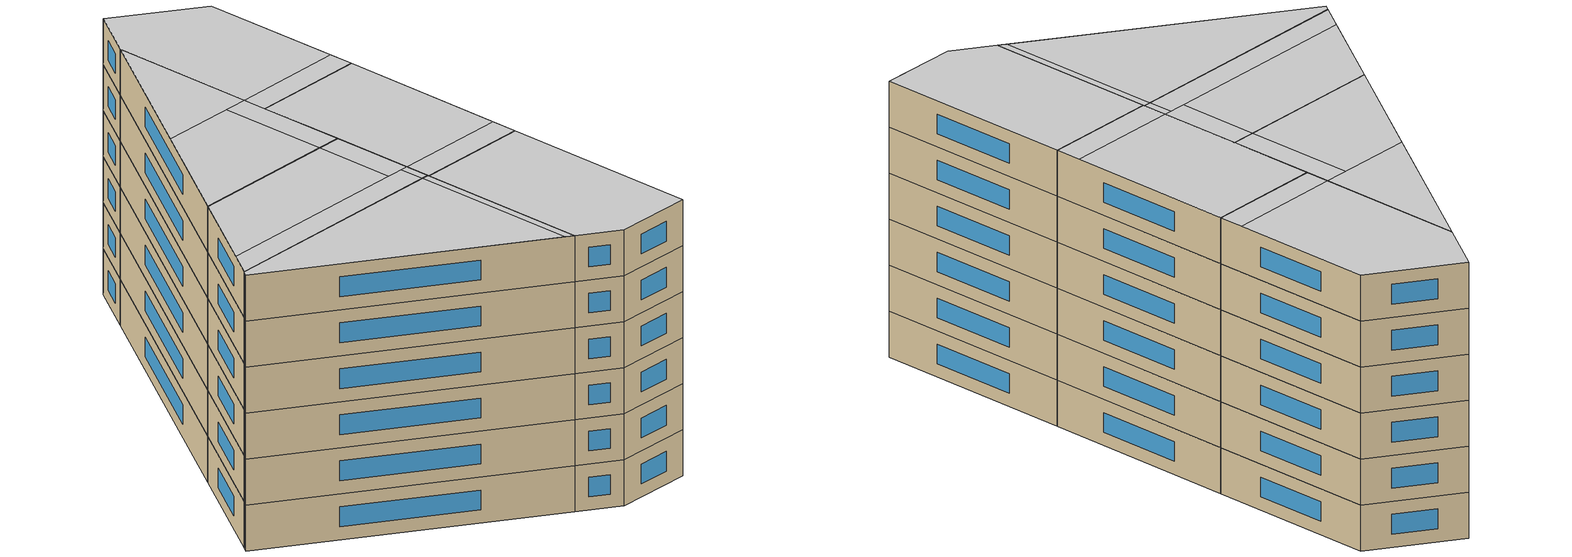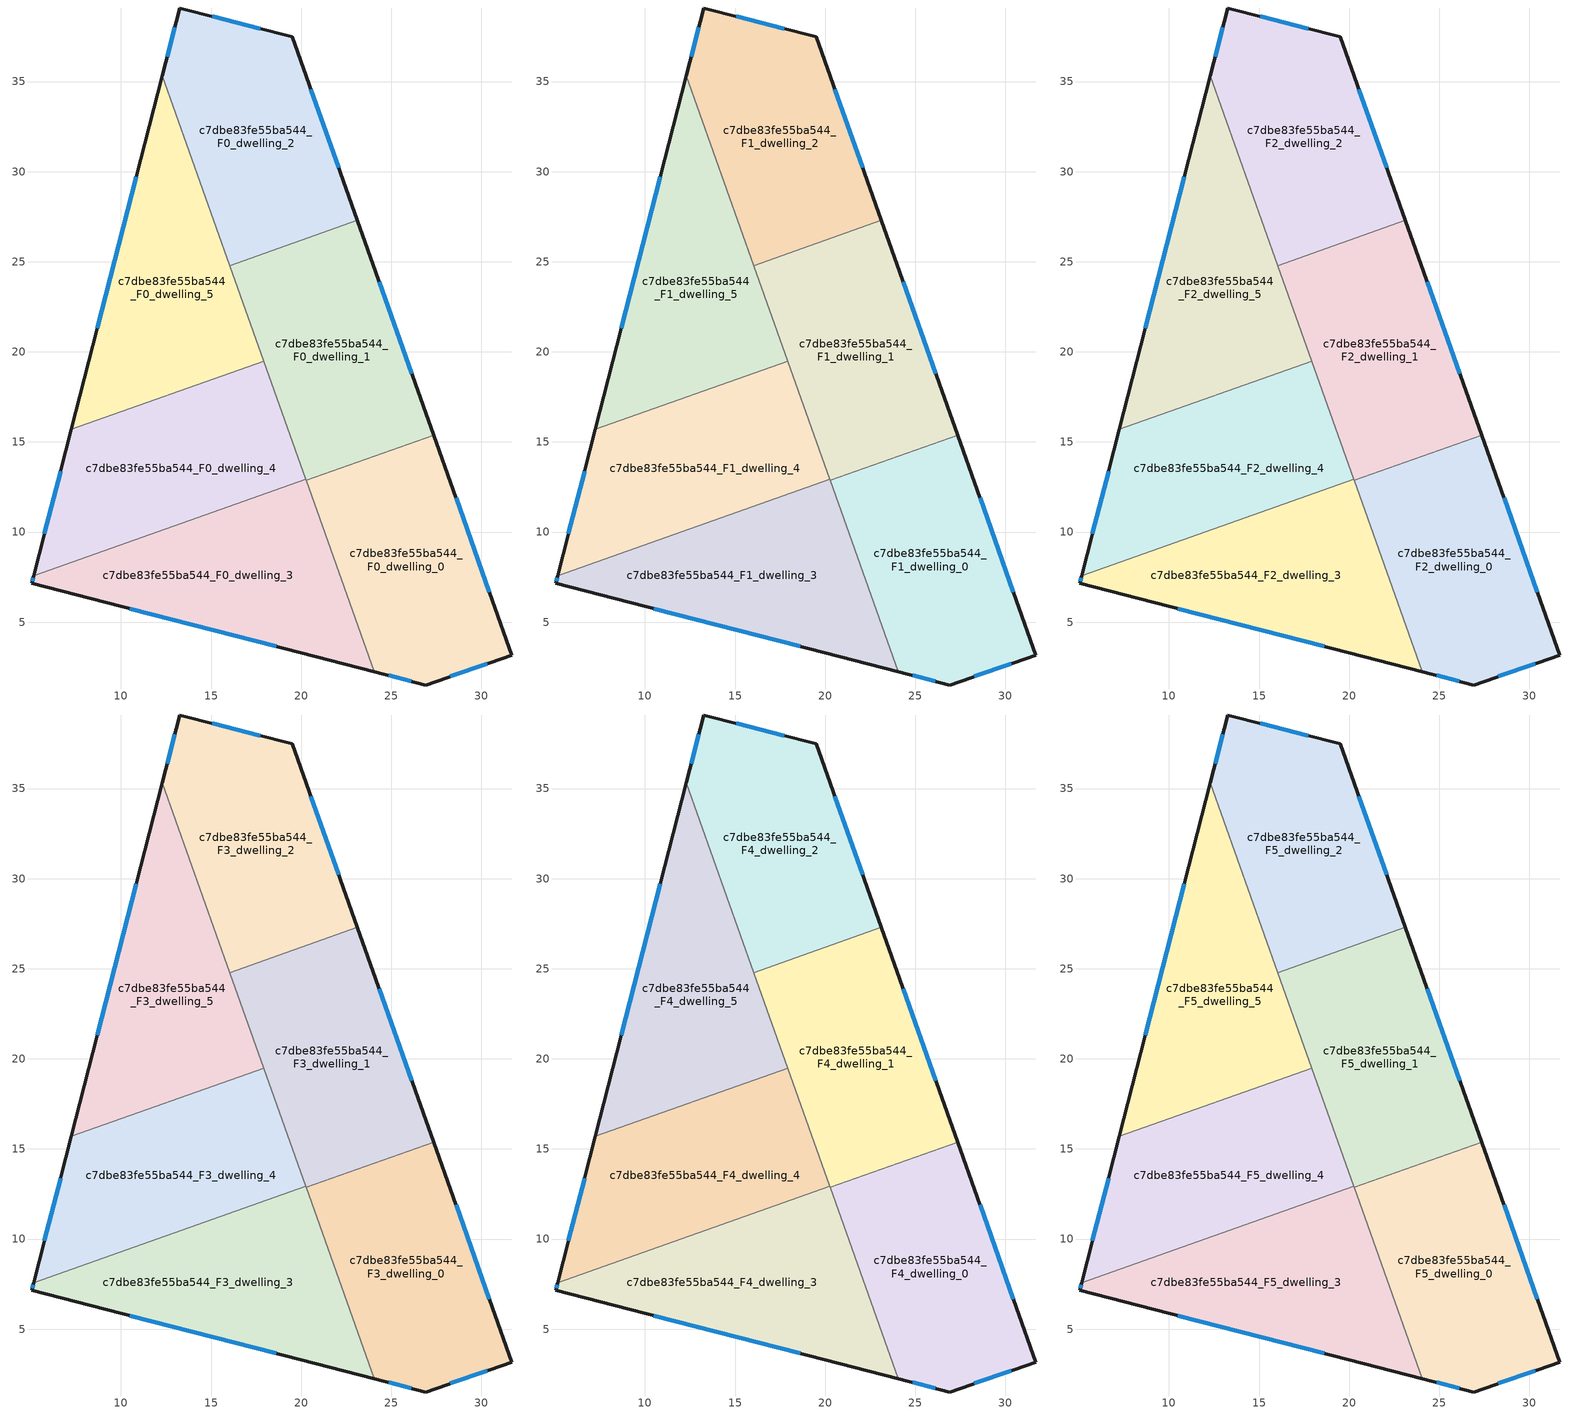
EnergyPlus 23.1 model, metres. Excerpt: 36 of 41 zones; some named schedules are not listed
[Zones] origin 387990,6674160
c7dbe83fe55ba544_F0_dwelling_0
 floor ground (EU_floor_Construction): 27.35,15.38 31.68,3.18 26.92,1.52 24.04,2.26 20.27,12.87 z0
 wall outside (EU_wall_Construction): 24.04,2.26 26.92,1.52 31.68,3.18 27.35,15.38 z0:3
 wall to c7dbe83fe55ba544_F0_dwelling_1 (EU_wall_Construction): 27.35,15.38 20.27,12.87 z0:3
 wall to c7dbe83fe55ba544_F0_dwelling_3 (EU_wall_Construction): 20.27,12.87 24.04,2.26 z0:3
 window (EU_Window_Construction): 30.44,6.66 28.59,11.89 / 28.28,1.99 30.32,2.7 / 24.86,2.05 26.1,1.73 z0.86:2.14
c7dbe83fe55ba544_F0_dwelling_1
 floor ground (EU_floor_Construction): 23.12,27.3 27.35,15.38 20.27,12.87 16.04,24.79 z0
 wall outside (EU_wall_Construction): 27.35,15.38 23.12,27.3 z0:3
 wall to c7dbe83fe55ba544_F0_dwelling_2 (EU_wall_Construction): 23.12,27.3 16.04,24.79 z0:3
 wall to c7dbe83fe55ba544_F0_dwelling_4 (EU_wall_Construction): 17.92,19.49 20.25,12.94 z0:3
 wall to c7dbe83fe55ba544_F0_dwelling_3 (EU_wall_Construction): 20.25,12.94 20.27,12.87 z0:3
 wall to c7dbe83fe55ba544_F0_dwelling_5 (EU_wall_Construction): 16.04,24.79 17.92,19.49 z0:3
 window (EU_Window_Construction): 26.14,18.79 24.33,23.9 z0.86:2.14
c7dbe83fe55ba544_F0_dwelling_2
 floor ground (EU_floor_Construction): 19.51,37.47 23.12,27.3 16.04,24.79 12.3,35.31 13.27,39.08 z0
 wall outside (EU_wall_Construction): 23.12,27.3 19.51,37.47 13.27,39.08 12.3,35.31 z0:3
 wall to c7dbe83fe55ba544_F0_dwelling_5 (EU_wall_Construction): 12.3,35.31 16.04,24.79 z0:3
 window (EU_Window_Construction): 22.09,30.21 20.54,34.57 / 13,38 12.58,36.39 / 17.73,37.93 15.05,38.62 z0.86:2.14
c7dbe83fe55ba544_F0_dwelling_3
 floor ground (EU_floor_Construction): 20.25,12.94 24.04,2.26 5.05,7.16 5.16,7.58 z0
 wall outside (EU_wall_Construction): 5.16,7.58 5.05,7.16 24.04,2.26 z0:3
 wall to c7dbe83fe55ba544_F0_dwelling_4 (EU_wall_Construction): 20.25,12.94 5.16,7.58 z0:3
 window (EU_Window_Construction): 10.47,5.76 18.61,3.66 / 5.13,7.46 5.08,7.28 z0.86:2.14
c7dbe83fe55ba544_F0_dwelling_4
 floor ground (EU_floor_Construction): 17.92,19.49 20.25,12.94 5.16,7.58 7.25,15.7 z0
 wall outside (EU_wall_Construction): 7.25,15.7 5.16,7.58 z0:3
 wall to c7dbe83fe55ba544_F0_dwelling_5 (EU_wall_Construction): 17.92,19.49 7.25,15.7 z0:3
 window (EU_Window_Construction): 6.65,13.38 5.76,9.9 z0.86:2.14
c7dbe83fe55ba544_F0_dwelling_5
 floor ground (EU_floor_Construction): 12.3,35.31 17.92,19.49 7.25,15.7 z0
 wall outside (EU_wall_Construction): 12.3,35.31 7.25,15.7 z0:3
 window (EU_Window_Construction): 10.86,29.71 8.69,21.3 z0.86:2.14
c7dbe83fe55ba544_F1_dwelling_0
 floor to c7dbe83fe55ba544_F0_dwelling_0 (EU_floor_Construction): 27.35,15.38 31.68,3.18 26.92,1.52 24.04,2.26 20.27,12.87 z3
 wall outside (EU_wall_Construction): 24.04,2.26 26.92,1.52 31.68,3.18 27.35,15.38 z3:6
 wall to c7dbe83fe55ba544_F1_dwelling_1 (EU_wall_Construction): 27.35,15.38 20.27,12.87 z3:6
 wall to c7dbe83fe55ba544_F1_dwelling_3 (EU_wall_Construction): 20.27,12.87 24.04,2.26 z3:6
 window (EU_Window_Construction): 30.44,6.66 28.59,11.89 / 28.28,1.99 30.32,2.7 / 24.86,2.05 26.1,1.73 z3.86:5.14
c7dbe83fe55ba544_F1_dwelling_1
 floor to c7dbe83fe55ba544_F0_dwelling_1 (EU_floor_Construction): 23.12,27.3 27.35,15.38 20.27,12.87 16.04,24.79 z3
 wall outside (EU_wall_Construction): 27.35,15.38 23.12,27.3 z3:6
 wall to c7dbe83fe55ba544_F1_dwelling_2 (EU_wall_Construction): 23.12,27.3 16.04,24.79 z3:6
 wall to c7dbe83fe55ba544_F1_dwelling_4 (EU_wall_Construction): 17.92,19.49 20.25,12.94 z3:6
 wall to c7dbe83fe55ba544_F1_dwelling_3 (EU_wall_Construction): 20.25,12.94 20.27,12.87 z3:6
 wall to c7dbe83fe55ba544_F1_dwelling_5 (EU_wall_Construction): 16.04,24.79 17.92,19.49 z3:6
 window (EU_Window_Construction): 26.14,18.79 24.33,23.9 z3.86:5.14
c7dbe83fe55ba544_F1_dwelling_2
 floor to c7dbe83fe55ba544_F0_dwelling_2 (EU_floor_Construction): 19.51,37.47 23.12,27.3 16.04,24.79 12.3,35.31 13.27,39.08 z3
 wall outside (EU_wall_Construction): 23.12,27.3 19.51,37.47 13.27,39.08 12.3,35.31 z3:6
 wall to c7dbe83fe55ba544_F1_dwelling_5 (EU_wall_Construction): 12.3,35.31 16.04,24.79 z3:6
 window (EU_Window_Construction): 22.09,30.21 20.54,34.57 / 13,38 12.58,36.39 / 17.73,37.93 15.05,38.62 z3.86:5.14
c7dbe83fe55ba544_F1_dwelling_3
 floor to c7dbe83fe55ba544_F0_dwelling_3 (EU_floor_Construction): 20.25,12.94 24.04,2.26 5.05,7.16 5.16,7.58 z3
 wall outside (EU_wall_Construction): 5.16,7.58 5.05,7.16 24.04,2.26 z3:6
 wall to c7dbe83fe55ba544_F1_dwelling_4 (EU_wall_Construction): 20.25,12.94 5.16,7.58 z3:6
 window (EU_Window_Construction): 10.47,5.76 18.61,3.66 / 5.13,7.46 5.08,7.28 z3.86:5.14
c7dbe83fe55ba544_F1_dwelling_4
 floor to c7dbe83fe55ba544_F0_dwelling_4 (EU_floor_Construction): 17.92,19.49 20.25,12.94 5.16,7.58 7.25,15.7 z3
 wall outside (EU_wall_Construction): 7.25,15.7 5.16,7.58 z3:6
 wall to c7dbe83fe55ba544_F1_dwelling_5 (EU_wall_Construction): 17.92,19.49 7.25,15.7 z3:6
 window (EU_Window_Construction): 6.65,13.38 5.76,9.9 z3.86:5.14
c7dbe83fe55ba544_F1_dwelling_5
 floor to c7dbe83fe55ba544_F0_dwelling_5 (EU_floor_Construction): 12.3,35.31 17.92,19.49 7.25,15.7 z3
 wall outside (EU_wall_Construction): 12.3,35.31 7.25,15.7 z3:6
 window (EU_Window_Construction): 10.86,29.71 8.69,21.3 z3.86:5.14
c7dbe83fe55ba544_F2_dwelling_0
 floor to c7dbe83fe55ba544_F1_dwelling_0 (EU_floor_Construction): 27.35,15.38 31.68,3.18 26.92,1.52 24.04,2.26 20.27,12.87 z6
 wall outside (EU_wall_Construction): 24.04,2.26 26.92,1.52 31.68,3.18 27.35,15.38 z6:9
 wall to c7dbe83fe55ba544_F2_dwelling_1 (EU_wall_Construction): 27.35,15.38 20.27,12.87 z6:9
 wall to c7dbe83fe55ba544_F2_dwelling_3 (EU_wall_Construction): 20.27,12.87 24.04,2.26 z6:9
 window (EU_Window_Construction): 30.44,6.66 28.59,11.89 / 28.28,1.99 30.32,2.7 / 24.86,2.05 26.1,1.73 z6.86:8.14
c7dbe83fe55ba544_F2_dwelling_1
 floor to c7dbe83fe55ba544_F1_dwelling_1 (EU_floor_Construction): 23.12,27.3 27.35,15.38 20.27,12.87 16.04,24.79 z6
 wall outside (EU_wall_Construction): 27.35,15.38 23.12,27.3 z6:9
 wall to c7dbe83fe55ba544_F2_dwelling_2 (EU_wall_Construction): 23.12,27.3 16.04,24.79 z6:9
 wall to c7dbe83fe55ba544_F2_dwelling_4 (EU_wall_Construction): 17.92,19.49 20.25,12.94 z6:9
 wall to c7dbe83fe55ba544_F2_dwelling_3 (EU_wall_Construction): 20.25,12.94 20.27,12.87 z6:9
 wall to c7dbe83fe55ba544_F2_dwelling_5 (EU_wall_Construction): 16.04,24.79 17.92,19.49 z6:9
 window (EU_Window_Construction): 26.14,18.79 24.33,23.9 z6.86:8.14
c7dbe83fe55ba544_F2_dwelling_2
 floor to c7dbe83fe55ba544_F1_dwelling_2 (EU_floor_Construction): 19.51,37.47 23.12,27.3 16.04,24.79 12.3,35.31 13.27,39.08 z6
 wall outside (EU_wall_Construction): 23.12,27.3 19.51,37.47 13.27,39.08 12.3,35.31 z6:9
 wall to c7dbe83fe55ba544_F2_dwelling_5 (EU_wall_Construction): 12.3,35.31 16.04,24.79 z6:9
 window (EU_Window_Construction): 22.09,30.21 20.54,34.57 / 13,38 12.58,36.39 / 17.73,37.93 15.05,38.62 z6.86:8.14
c7dbe83fe55ba544_F2_dwelling_3
 floor to c7dbe83fe55ba544_F1_dwelling_3 (EU_floor_Construction): 20.25,12.94 24.04,2.26 5.05,7.16 5.16,7.58 z6
 wall outside (EU_wall_Construction): 5.16,7.58 5.05,7.16 24.04,2.26 z6:9
 wall to c7dbe83fe55ba544_F2_dwelling_4 (EU_wall_Construction): 20.25,12.94 5.16,7.58 z6:9
 window (EU_Window_Construction): 10.47,5.76 18.61,3.66 / 5.13,7.46 5.08,7.28 z6.86:8.14
c7dbe83fe55ba544_F2_dwelling_4
 floor to c7dbe83fe55ba544_F1_dwelling_4 (EU_floor_Construction): 17.92,19.49 20.25,12.94 5.16,7.58 7.25,15.7 z6
 wall outside (EU_wall_Construction): 7.25,15.7 5.16,7.58 z6:9
 wall to c7dbe83fe55ba544_F2_dwelling_5 (EU_wall_Construction): 17.92,19.49 7.25,15.7 z6:9
 window (EU_Window_Construction): 6.65,13.38 5.76,9.9 z6.86:8.14
c7dbe83fe55ba544_F2_dwelling_5
 floor to c7dbe83fe55ba544_F1_dwelling_5 (EU_floor_Construction): 12.3,35.31 17.92,19.49 7.25,15.7 z6
 wall outside (EU_wall_Construction): 12.3,35.31 7.25,15.7 z6:9
 window (EU_Window_Construction): 10.86,29.71 8.69,21.3 z6.86:8.14
c7dbe83fe55ba544_F3_dwelling_0
 floor to c7dbe83fe55ba544_F2_dwelling_0 (EU_floor_Construction): 27.35,15.38 31.68,3.18 26.92,1.52 24.04,2.26 20.27,12.87 z9
 wall outside (EU_wall_Construction): 24.04,2.26 26.92,1.52 31.68,3.18 27.35,15.38 z9:12
 wall to c7dbe83fe55ba544_F3_dwelling_1 (EU_wall_Construction): 27.35,15.38 20.27,12.87 z9:12
 wall to c7dbe83fe55ba544_F3_dwelling_3 (EU_wall_Construction): 20.27,12.87 24.04,2.26 z9:12
 window (EU_Window_Construction): 30.44,6.66 28.59,11.89 / 28.28,1.99 30.32,2.7 / 24.86,2.05 26.1,1.73 z9.86:11.14
c7dbe83fe55ba544_F3_dwelling_1
 floor to c7dbe83fe55ba544_F2_dwelling_1 (EU_floor_Construction): 23.12,27.3 27.35,15.38 20.27,12.87 16.04,24.79 z9
 wall outside (EU_wall_Construction): 27.35,15.38 23.12,27.3 z9:12
 wall to c7dbe83fe55ba544_F3_dwelling_2 (EU_wall_Construction): 23.12,27.3 16.04,24.79 z9:12
 wall to c7dbe83fe55ba544_F3_dwelling_4 (EU_wall_Construction): 17.92,19.49 20.25,12.94 z9:12
 wall to c7dbe83fe55ba544_F3_dwelling_3 (EU_wall_Construction): 20.25,12.94 20.27,12.87 z9:12
 wall to c7dbe83fe55ba544_F3_dwelling_5 (EU_wall_Construction): 16.04,24.79 17.92,19.49 z9:12
 window (EU_Window_Construction): 26.14,18.79 24.33,23.9 z9.86:11.14
c7dbe83fe55ba544_F3_dwelling_2
 floor to c7dbe83fe55ba544_F2_dwelling_2 (EU_floor_Construction): 19.51,37.47 23.12,27.3 16.04,24.79 12.3,35.31 13.27,39.08 z9
 wall outside (EU_wall_Construction): 23.12,27.3 19.51,37.47 13.27,39.08 12.3,35.31 z9:12
 wall to c7dbe83fe55ba544_F3_dwelling_5 (EU_wall_Construction): 12.3,35.31 16.04,24.79 z9:12
 window (EU_Window_Construction): 22.09,30.21 20.54,34.57 / 13,38 12.58,36.39 / 17.73,37.93 15.05,38.62 z9.86:11.14
c7dbe83fe55ba544_F3_dwelling_3
 floor to c7dbe83fe55ba544_F2_dwelling_3 (EU_floor_Construction): 20.25,12.94 24.04,2.26 5.05,7.16 5.16,7.58 z9
 wall outside (EU_wall_Construction): 5.16,7.58 5.05,7.16 24.04,2.26 z9:12
 wall to c7dbe83fe55ba544_F3_dwelling_4 (EU_wall_Construction): 20.25,12.94 5.16,7.58 z9:12
 window (EU_Window_Construction): 10.47,5.76 18.61,3.66 / 5.13,7.46 5.08,7.28 z9.86:11.14
c7dbe83fe55ba544_F3_dwelling_4
 floor to c7dbe83fe55ba544_F2_dwelling_4 (EU_floor_Construction): 17.92,19.49 20.25,12.94 5.16,7.58 7.25,15.7 z9
 wall outside (EU_wall_Construction): 7.25,15.7 5.16,7.58 z9:12
 wall to c7dbe83fe55ba544_F3_dwelling_5 (EU_wall_Construction): 17.92,19.49 7.25,15.7 z9:12
 window (EU_Window_Construction): 6.65,13.38 5.76,9.9 z9.86:11.14
c7dbe83fe55ba544_F3_dwelling_5
 floor to c7dbe83fe55ba544_F2_dwelling_5 (EU_floor_Construction): 12.3,35.31 17.92,19.49 7.25,15.7 z9
 wall outside (EU_wall_Construction): 12.3,35.31 7.25,15.7 z9:12
 window (EU_Window_Construction): 10.86,29.71 8.69,21.3 z9.86:11.14
c7dbe83fe55ba544_F4_dwelling_0
 floor to c7dbe83fe55ba544_F3_dwelling_0 (EU_floor_Construction): 27.35,15.38 31.68,3.18 26.92,1.52 24.04,2.26 20.27,12.87 z12
 wall outside (EU_wall_Construction): 24.04,2.26 26.92,1.52 31.68,3.18 27.35,15.38 z12:15
 wall to c7dbe83fe55ba544_F4_dwelling_1 (EU_wall_Construction): 27.35,15.38 20.27,12.87 z12:15
 wall to c7dbe83fe55ba544_F4_dwelling_3 (EU_wall_Construction): 20.27,12.87 24.04,2.26 z12:15
 window (EU_Window_Construction): 30.44,6.66 28.59,11.89 / 28.28,1.99 30.32,2.7 / 24.86,2.05 26.1,1.73 z12.86:14.14
c7dbe83fe55ba544_F4_dwelling_1
 floor to c7dbe83fe55ba544_F3_dwelling_1 (EU_floor_Construction): 23.12,27.3 27.35,15.38 20.27,12.87 16.04,24.79 z12
 wall outside (EU_wall_Construction): 27.35,15.38 23.12,27.3 z12:15
 wall to c7dbe83fe55ba544_F4_dwelling_2 (EU_wall_Construction): 23.12,27.3 16.04,24.79 z12:15
 wall to c7dbe83fe55ba544_F4_dwelling_4 (EU_wall_Construction): 17.92,19.49 20.25,12.94 z12:15
 wall to c7dbe83fe55ba544_F4_dwelling_3 (EU_wall_Construction): 20.25,12.94 20.27,12.87 z12:15
 wall to c7dbe83fe55ba544_F4_dwelling_5 (EU_wall_Construction): 16.04,24.79 17.92,19.49 z12:15
 window (EU_Window_Construction): 26.14,18.79 24.33,23.9 z12.86:14.14
c7dbe83fe55ba544_F4_dwelling_2
 floor to c7dbe83fe55ba544_F3_dwelling_2 (EU_floor_Construction): 19.51,37.47 23.12,27.3 16.04,24.79 12.3,35.31 13.27,39.08 z12
 wall outside (EU_wall_Construction): 23.12,27.3 19.51,37.47 13.27,39.08 12.3,35.31 z12:15
 wall to c7dbe83fe55ba544_F4_dwelling_5 (EU_wall_Construction): 12.3,35.31 16.04,24.79 z12:15
 window (EU_Window_Construction): 22.09,30.21 20.54,34.57 / 13,38 12.58,36.39 / 17.73,37.93 15.05,38.62 z12.86:14.14
c7dbe83fe55ba544_F4_dwelling_3
 floor to c7dbe83fe55ba544_F3_dwelling_3 (EU_floor_Construction): 20.25,12.94 24.04,2.26 5.05,7.16 5.16,7.58 z12
 wall outside (EU_wall_Construction): 5.16,7.58 5.05,7.16 24.04,2.26 z12:15
 wall to c7dbe83fe55ba544_F4_dwelling_4 (EU_wall_Construction): 20.25,12.94 5.16,7.58 z12:15
 window (EU_Window_Construction): 10.47,5.76 18.61,3.66 / 5.13,7.46 5.08,7.28 z12.86:14.14
c7dbe83fe55ba544_F4_dwelling_4
 floor to c7dbe83fe55ba544_F3_dwelling_4 (EU_floor_Construction): 17.92,19.49 20.25,12.94 5.16,7.58 7.25,15.7 z12
 wall outside (EU_wall_Construction): 7.25,15.7 5.16,7.58 z12:15
 wall to c7dbe83fe55ba544_F4_dwelling_5 (EU_wall_Construction): 17.92,19.49 7.25,15.7 z12:15
 window (EU_Window_Construction): 6.65,13.38 5.76,9.9 z12.86:14.14
c7dbe83fe55ba544_F4_dwelling_5
 floor to c7dbe83fe55ba544_F3_dwelling_5 (EU_floor_Construction): 12.3,35.31 17.92,19.49 7.25,15.7 z12
 wall outside (EU_wall_Construction): 12.3,35.31 7.25,15.7 z12:15
 window (EU_Window_Construction): 10.86,29.71 8.69,21.3 z12.86:14.14
c7dbe83fe55ba544_F5_dwelling_0
 floor to c7dbe83fe55ba544_F4_dwelling_0 (EU_floor_Construction): 27.35,15.38 31.68,3.18 26.92,1.52 24.04,2.26 20.27,12.87 z15
 wall outside (EU_wall_Construction): 24.04,2.26 26.92,1.52 31.68,3.18 27.35,15.38 z15:18
 wall to c7dbe83fe55ba544_F5_dwelling_1 (EU_wall_Construction): 27.35,15.38 20.27,12.87 z15:18
 wall to c7dbe83fe55ba544_F5_dwelling_3 (EU_wall_Construction): 20.27,12.87 24.04,2.26 z15:18
 window (EU_Window_Construction): 30.44,6.66 28.59,11.89 / 28.28,1.99 30.32,2.7 / 24.86,2.05 26.1,1.73 z15.86:17.14
 ceiling to c7dbe83fe55ba544_F6_dwelling_1 (EU_floor_Construction): 31.68,3.18 27.35,15.38 20.27,12.87 24.04,2.26 26.92,1.52 z18
c7dbe83fe55ba544_F5_dwelling_1
 floor to c7dbe83fe55ba544_F4_dwelling_1 (EU_floor_Construction): 23.12,27.3 27.35,15.38 20.27,12.87 16.04,24.79 z15
 wall outside (EU_wall_Construction): 27.35,15.38 23.12,27.3 z15:18
 wall to c7dbe83fe55ba544_F5_dwelling_2 (EU_wall_Construction): 23.12,27.3 16.04,24.79 z15:18
 wall to c7dbe83fe55ba544_F5_dwelling_4 (EU_wall_Construction): 17.92,19.49 20.25,12.94 z15:18
 wall to c7dbe83fe55ba544_F5_dwelling_3 (EU_wall_Construction): 20.25,12.94 20.27,12.87 z15:18
 wall to c7dbe83fe55ba544_F5_dwelling_5 (EU_wall_Construction): 16.04,24.79 17.92,19.49 z15:18
 window (EU_Window_Construction): 26.14,18.79 24.33,23.9 z15.86:17.14
 ceiling to c7dbe83fe55ba544_F6_dwelling_3 (EU_floor_Construction): 26.78,16.99 23.12,27.3 16.04,24.79 19.7,14.47 z18
 ceiling to c7dbe83fe55ba544_F6_dwelling_1 (EU_floor_Construction): 27.35,15.38 26.78,16.99 19.7,14.47 20.27,12.87 z18
c7dbe83fe55ba544_F5_dwelling_2
 floor to c7dbe83fe55ba544_F4_dwelling_2 (EU_floor_Construction): 19.51,37.47 23.12,27.3 16.04,24.79 12.3,35.31 13.27,39.08 z15
 wall outside (EU_wall_Construction): 23.12,27.3 19.51,37.47 13.27,39.08 12.3,35.31 z15:18
 wall to c7dbe83fe55ba544_F5_dwelling_5 (EU_wall_Construction): 12.3,35.31 16.04,24.79 z15:18
 window (EU_Window_Construction): 22.09,30.21 20.54,34.57 / 13,38 12.58,36.39 / 17.73,37.93 15.05,38.62 z15.86:17.14
 ceiling to c7dbe83fe55ba544_F6_dwelling_4 (EU_floor_Construction): 22.59,28.8 19.51,37.47 13.27,39.08 12.3,35.31 15.51,26.28 z18
 ceiling to c7dbe83fe55ba544_F6_dwelling_3 (EU_floor_Construction): 23.12,27.3 22.59,28.8 15.51,26.28 16.04,24.79 z18
c7dbe83fe55ba544_F5_dwelling_3
 floor to c7dbe83fe55ba544_F4_dwelling_3 (EU_floor_Construction): 20.25,12.94 24.04,2.26 5.05,7.16 5.16,7.58 z15
 wall outside (EU_wall_Construction): 5.16,7.58 5.05,7.16 24.04,2.26 z15:18
 wall to c7dbe83fe55ba544_F5_dwelling_4 (EU_wall_Construction): 20.25,12.94 5.16,7.58 z15:18
 window (EU_Window_Construction): 10.47,5.76 18.61,3.66 / 5.13,7.46 5.08,7.28 z15.86:17.14
 ceiling to c7dbe83fe55ba544_F6_dwelling_0 (EU_floor_Construction): 23.48,2.4 19.79,12.78 5.16,7.58 5.05,7.16 z18
 ceiling to c7dbe83fe55ba544_F6_dwelling_1 (EU_floor_Construction): 24.04,2.26 20.25,12.94 19.79,12.78 23.48,2.4 z18
c7dbe83fe55ba544_F5_dwelling_4
 floor to c7dbe83fe55ba544_F4_dwelling_4 (EU_floor_Construction): 17.92,19.49 20.25,12.94 5.16,7.58 7.25,15.7 z15
 wall outside (EU_wall_Construction): 7.25,15.7 5.16,7.58 z15:18
 wall to c7dbe83fe55ba544_F5_dwelling_5 (EU_wall_Construction): 17.92,19.49 7.25,15.7 z15:18
 window (EU_Window_Construction): 6.65,13.38 5.76,9.9 z15.86:17.14
 ceiling to c7dbe83fe55ba544_F6_dwelling_2 (EU_floor_Construction): 18.21,13.94 16.42,18.96 7.25,15.7 5.65,9.48 z18
 ceiling to c7dbe83fe55ba544_F6_dwelling_3 (EU_floor_Construction): 19.7,14.47 17.92,19.49 16.42,18.96 18.21,13.94 z18
 ceiling to c7dbe83fe55ba544_F6_dwelling_1 (EU_floor_Construction): 20.25,12.94 19.7,14.47 19.25,14.31 19.79,12.78 z18
 ceiling adiabatic (EU_roof_Construction): 19.79,12.78 19.25,14.31 19.7,14.47 5.65,9.48 5.16,7.58 z18
c7dbe83fe55ba544_F5_dwelling_5
 floor to c7dbe83fe55ba544_F4_dwelling_5 (EU_floor_Construction): 12.3,35.31 17.92,19.49 7.25,15.7 z15
 wall outside (EU_wall_Construction): 12.3,35.31 7.25,15.7 z15:18
 window (EU_Window_Construction): 10.86,29.71 8.69,21.3 z15.86:17.14
 ceiling to c7dbe83fe55ba544_F6_dwelling_4 (EU_floor_Construction): 15.51,26.28 12.3,35.31 9.42,24.12 z18
 ceiling to c7dbe83fe55ba544_F6_dwelling_2 (EU_floor_Construction): 16.42,18.96 14.01,25.75 9.42,24.12 7.25,15.7 z18
 ceiling to c7dbe83fe55ba544_F6_dwelling_3 (EU_floor_Construction): 17.92,19.49 15.51,26.28 14.01,25.75 16.42,18.96 z18
[Building]
EU S2 Campaign: North Axis=0; Terrain=City; Solar Distribution=FullExterior
[Site:Location]
Helsinki-Vantaa.AP: Latitude=60.317; Longitude=24.963; Time Zone=2; Elevation=54.6
[SizingPeriod:WeatherFileDays]
AnnualSizingPeriod: Begin Month=1; Begin Day of Month=1; End Month=12; End Day of Month=31; Day of Week for Start Day=Monday; Use Weather File Daylight Saving Period=No; Use Weather File Rain and Snow Indicators=No
[MATERIAL]
EU_InternalMass_Material: Roughness=MediumRough; Thickness=0.1; Conductivity=1; Density=1800; Specific Heat=900; Thermal Absorptance=0.9; Solar Absorptance=0.7; Visible Absorptance=0.7
[MATERIAL:NOMASS] Roughness=MediumRough; Thermal Absorptance=0.9; Solar Absorptance=0.7; Visible Absorptance=0.7
Name | Thermal Resistance
EU_wall_NoMass | 5.91765
EU_roof_NoMass | 11.1778
EU_floor_NoMass | 6.2875
[WINDOWMATERIAL:SIMPLEGLAZINGSYSTEM]
EU_Window_SimpleGlazing: UFactor=0.994035; Solar Heat Gain Coefficient=0.7; Visible Transmittance=0.7
[CONSTRUCTION]
EU_wall_Construction: EU_wall_NoMass
EU_roof_Construction: EU_roof_NoMass
EU_floor_Construction: EU_floor_NoMass
EU_Window_Construction: EU_Window_SimpleGlazing
EU_InternalMass_Construction: EU_InternalMass_Material
[ZONE] Type=1; Multiplier=1; Ceiling Height=autocalculate; Floor Area=autocalculate; Part of Total Floor Area=Yes
Name | Volume
c7dbe83fe55ba544_F0_dwelling_0; c7dbe83fe55ba544_F1_dwelling_0; c7dbe83fe55ba544_F2_dwelling_0; c7dbe83fe55ba544_F3_dwelling_0; c7dbe83fe55ba544_F4_dwelling_0; c7dbe83fe55ba544_F5_dwelling_0 | 285.134
c7dbe83fe55ba544_F0_dwelling_1; c7dbe83fe55ba544_F1_dwelling_1; c7dbe83fe55ba544_F2_dwelling_1; c7dbe83fe55ba544_F3_dwelling_1; c7dbe83fe55ba544_F4_dwelling_1; c7dbe83fe55ba544_F5_dwelling_1 | 285.128
c7dbe83fe55ba544_F0_dwelling_2; c7dbe83fe55ba544_F1_dwelling_2; c7dbe83fe55ba544_F2_dwelling_2; c7dbe83fe55ba544_F3_dwelling_2; c7dbe83fe55ba544_F4_dwelling_2; c7dbe83fe55ba544_F5_dwelling_2 | 285.146
c7dbe83fe55ba544_F0_dwelling_3; c7dbe83fe55ba544_F1_dwelling_3; c7dbe83fe55ba544_F2_dwelling_3; c7dbe83fe55ba544_F3_dwelling_3; c7dbe83fe55ba544_F4_dwelling_3; c7dbe83fe55ba544_F5_dwelling_3 | 285.111
c7dbe83fe55ba544_F0_dwelling_4; c7dbe83fe55ba544_F1_dwelling_4; c7dbe83fe55ba544_F2_dwelling_4; c7dbe83fe55ba544_F3_dwelling_4; c7dbe83fe55ba544_F4_dwelling_4; c7dbe83fe55ba544_F5_dwelling_4 | 285.107
c7dbe83fe55ba544_F0_dwelling_5; c7dbe83fe55ba544_F1_dwelling_5; c7dbe83fe55ba544_F2_dwelling_5; c7dbe83fe55ba544_F3_dwelling_5; c7dbe83fe55ba544_F4_dwelling_5; c7dbe83fe55ba544_F5_dwelling_5 | 285.113
[INTERNALMASS] Construction=EU_InternalMass_Construction
Name | Zone or ZoneList | Surface Area
c7dbe83fe55ba544_F0_dwelling_0_EU_InternalMass | c7dbe83fe55ba544_F0_dwelling_0 | 95.0446
c7dbe83fe55ba544_F0_dwelling_1_EU_InternalMass | c7dbe83fe55ba544_F0_dwelling_1 | 95.0423
c7dbe83fe55ba544_F0_dwelling_2_EU_InternalMass | c7dbe83fe55ba544_F0_dwelling_2 | 95.0485
c7dbe83fe55ba544_F0_dwelling_3_EU_InternalMass | c7dbe83fe55ba544_F0_dwelling_3 | 95.0371
c7dbe83fe55ba544_F0_dwelling_4_EU_InternalMass | c7dbe83fe55ba544_F0_dwelling_4 | 95.0357
c7dbe83fe55ba544_F0_dwelling_5_EU_InternalMass | c7dbe83fe55ba544_F0_dwelling_5 | 95.0377
c7dbe83fe55ba544_F1_dwelling_0_EU_InternalMass | c7dbe83fe55ba544_F1_dwelling_0 | 95.0446
c7dbe83fe55ba544_F1_dwelling_1_EU_InternalMass | c7dbe83fe55ba544_F1_dwelling_1 | 95.0423
c7dbe83fe55ba544_F1_dwelling_2_EU_InternalMass | c7dbe83fe55ba544_F1_dwelling_2 | 95.0485
c7dbe83fe55ba544_F1_dwelling_3_EU_InternalMass | c7dbe83fe55ba544_F1_dwelling_3 | 95.0371
c7dbe83fe55ba544_F1_dwelling_4_EU_InternalMass | c7dbe83fe55ba544_F1_dwelling_4 | 95.0357
c7dbe83fe55ba544_F1_dwelling_5_EU_InternalMass | c7dbe83fe55ba544_F1_dwelling_5 | 95.0377
c7dbe83fe55ba544_F2_dwelling_0_EU_InternalMass | c7dbe83fe55ba544_F2_dwelling_0 | 95.0446
c7dbe83fe55ba544_F2_dwelling_1_EU_InternalMass | c7dbe83fe55ba544_F2_dwelling_1 | 95.0423
c7dbe83fe55ba544_F2_dwelling_2_EU_InternalMass | c7dbe83fe55ba544_F2_dwelling_2 | 95.0485
c7dbe83fe55ba544_F2_dwelling_3_EU_InternalMass | c7dbe83fe55ba544_F2_dwelling_3 | 95.0371
c7dbe83fe55ba544_F2_dwelling_4_EU_InternalMass | c7dbe83fe55ba544_F2_dwelling_4 | 95.0357
c7dbe83fe55ba544_F2_dwelling_5_EU_InternalMass | c7dbe83fe55ba544_F2_dwelling_5 | 95.0377
c7dbe83fe55ba544_F3_dwelling_0_EU_InternalMass | c7dbe83fe55ba544_F3_dwelling_0 | 95.0446
c7dbe83fe55ba544_F3_dwelling_1_EU_InternalMass | c7dbe83fe55ba544_F3_dwelling_1 | 95.0423
c7dbe83fe55ba544_F3_dwelling_2_EU_InternalMass | c7dbe83fe55ba544_F3_dwelling_2 | 95.0485
c7dbe83fe55ba544_F3_dwelling_3_EU_InternalMass | c7dbe83fe55ba544_F3_dwelling_3 | 95.0371
c7dbe83fe55ba544_F3_dwelling_4_EU_InternalMass | c7dbe83fe55ba544_F3_dwelling_4 | 95.0357
c7dbe83fe55ba544_F3_dwelling_5_EU_InternalMass | c7dbe83fe55ba544_F3_dwelling_5 | 95.0377
c7dbe83fe55ba544_F4_dwelling_0_EU_InternalMass | c7dbe83fe55ba544_F4_dwelling_0 | 95.0446
c7dbe83fe55ba544_F4_dwelling_1_EU_InternalMass | c7dbe83fe55ba544_F4_dwelling_1 | 95.0423
c7dbe83fe55ba544_F4_dwelling_2_EU_InternalMass | c7dbe83fe55ba544_F4_dwelling_2 | 95.0485
c7dbe83fe55ba544_F4_dwelling_3_EU_InternalMass | c7dbe83fe55ba544_F4_dwelling_3 | 95.0371
c7dbe83fe55ba544_F4_dwelling_4_EU_InternalMass | c7dbe83fe55ba544_F4_dwelling_4 | 95.0357
c7dbe83fe55ba544_F4_dwelling_5_EU_InternalMass | c7dbe83fe55ba544_F4_dwelling_5 | 95.0377
c7dbe83fe55ba544_F5_dwelling_0_EU_InternalMass | c7dbe83fe55ba544_F5_dwelling_0 | 95.0446
c7dbe83fe55ba544_F5_dwelling_1_EU_InternalMass | c7dbe83fe55ba544_F5_dwelling_1 | 95.0423
c7dbe83fe55ba544_F5_dwelling_2_EU_InternalMass | c7dbe83fe55ba544_F5_dwelling_2 | 95.0485
c7dbe83fe55ba544_F5_dwelling_3_EU_InternalMass | c7dbe83fe55ba544_F5_dwelling_3 | 95.0371
c7dbe83fe55ba544_F5_dwelling_4_EU_InternalMass | c7dbe83fe55ba544_F5_dwelling_4 | 95.0357
c7dbe83fe55ba544_F5_dwelling_5_EU_InternalMass | c7dbe83fe55ba544_F5_dwelling_5 | 95.0377
[OTHEREQUIPMENT] Fuel Type=Electricity; Design Level Calculation Method=Watts/Area; Power per Zone Floor Area=1; Fraction Latent=0; Fraction Radiant=0; Fraction Lost=0; Carbon Dioxide Generation Rate=0; EndUse Subcategory=EU_Step8_InternalGains
Name | Zone or ZoneList or Space or SpaceList | Schedule
EU_Step8_InternalGain_c7dbe83fe55ba544_F0_dwelling_0_f000 | c7dbe83fe55ba544_F0_dwelling_0 | EU_Step8_GainSchedule_c7dbe83fe55ba544_F0_dwelling_0_f000
EU_Step8_InternalGain_c7dbe83fe55ba544_F0_dwelling_1_f000 | c7dbe83fe55ba544_F0_dwelling_1 | EU_Step8_GainSchedule_c7dbe83fe55ba544_F0_dwelling_1_f000
EU_Step8_InternalGain_c7dbe83fe55ba544_F0_dwelling_2_f000 | c7dbe83fe55ba544_F0_dwelling_2 | EU_Step8_GainSchedule_c7dbe83fe55ba544_F0_dwelling_2_f000
EU_Step8_InternalGain_c7dbe83fe55ba544_F0_dwelling_3_f000 | c7dbe83fe55ba544_F0_dwelling_3 | EU_Step8_GainSchedule_c7dbe83fe55ba544_F0_dwelling_3_f000
EU_Step8_InternalGain_c7dbe83fe55ba544_F0_dwelling_4_f000 | c7dbe83fe55ba544_F0_dwelling_4 | EU_Step8_GainSchedule_c7dbe83fe55ba544_F0_dwelling_4_f000
EU_Step8_InternalGain_c7dbe83fe55ba544_F0_dwelling_5_f000 | c7dbe83fe55ba544_F0_dwelling_5 | EU_Step8_GainSchedule_c7dbe83fe55ba544_F0_dwelling_5_f000
EU_Step8_InternalGain_c7dbe83fe55ba544_F1_dwelling_0_f000 | c7dbe83fe55ba544_F1_dwelling_0 | EU_Step8_GainSchedule_c7dbe83fe55ba544_F1_dwelling_0_f000
EU_Step8_InternalGain_c7dbe83fe55ba544_F1_dwelling_1_f000 | c7dbe83fe55ba544_F1_dwelling_1 | EU_Step8_GainSchedule_c7dbe83fe55ba544_F1_dwelling_1_f000
EU_Step8_InternalGain_c7dbe83fe55ba544_F1_dwelling_2_f000 | c7dbe83fe55ba544_F1_dwelling_2 | EU_Step8_GainSchedule_c7dbe83fe55ba544_F1_dwelling_2_f000
EU_Step8_InternalGain_c7dbe83fe55ba544_F1_dwelling_3_f000 | c7dbe83fe55ba544_F1_dwelling_3 | EU_Step8_GainSchedule_c7dbe83fe55ba544_F1_dwelling_3_f000
EU_Step8_InternalGain_c7dbe83fe55ba544_F1_dwelling_4_f000 | c7dbe83fe55ba544_F1_dwelling_4 | EU_Step8_GainSchedule_c7dbe83fe55ba544_F1_dwelling_4_f000
EU_Step8_InternalGain_c7dbe83fe55ba544_F1_dwelling_5_f000 | c7dbe83fe55ba544_F1_dwelling_5 | EU_Step8_GainSchedule_c7dbe83fe55ba544_F1_dwelling_5_f000
EU_Step8_InternalGain_c7dbe83fe55ba544_F2_dwelling_0_f000 | c7dbe83fe55ba544_F2_dwelling_0 | EU_Step8_GainSchedule_c7dbe83fe55ba544_F2_dwelling_0_f000
EU_Step8_InternalGain_c7dbe83fe55ba544_F2_dwelling_1_f000 | c7dbe83fe55ba544_F2_dwelling_1 | EU_Step8_GainSchedule_c7dbe83fe55ba544_F2_dwelling_1_f000
EU_Step8_InternalGain_c7dbe83fe55ba544_F2_dwelling_2_f000 | c7dbe83fe55ba544_F2_dwelling_2 | EU_Step8_GainSchedule_c7dbe83fe55ba544_F2_dwelling_2_f000
EU_Step8_InternalGain_c7dbe83fe55ba544_F2_dwelling_3_f000 | c7dbe83fe55ba544_F2_dwelling_3 | EU_Step8_GainSchedule_c7dbe83fe55ba544_F2_dwelling_3_f000
EU_Step8_InternalGain_c7dbe83fe55ba544_F2_dwelling_4_f000 | c7dbe83fe55ba544_F2_dwelling_4 | EU_Step8_GainSchedule_c7dbe83fe55ba544_F2_dwelling_4_f000
EU_Step8_InternalGain_c7dbe83fe55ba544_F2_dwelling_5_f000 | c7dbe83fe55ba544_F2_dwelling_5 | EU_Step8_GainSchedule_c7dbe83fe55ba544_F2_dwelling_5_f000
EU_Step8_InternalGain_c7dbe83fe55ba544_F3_dwelling_0_f000 | c7dbe83fe55ba544_F3_dwelling_0 | EU_Step8_GainSchedule_c7dbe83fe55ba544_F3_dwelling_0_f000
EU_Step8_InternalGain_c7dbe83fe55ba544_F3_dwelling_1_f000 | c7dbe83fe55ba544_F3_dwelling_1 | EU_Step8_GainSchedule_c7dbe83fe55ba544_F3_dwelling_1_f000
EU_Step8_InternalGain_c7dbe83fe55ba544_F3_dwelling_2_f000 | c7dbe83fe55ba544_F3_dwelling_2 | EU_Step8_GainSchedule_c7dbe83fe55ba544_F3_dwelling_2_f000
EU_Step8_InternalGain_c7dbe83fe55ba544_F3_dwelling_3_f000 | c7dbe83fe55ba544_F3_dwelling_3 | EU_Step8_GainSchedule_c7dbe83fe55ba544_F3_dwelling_3_f000
EU_Step8_InternalGain_c7dbe83fe55ba544_F3_dwelling_4_f000 | c7dbe83fe55ba544_F3_dwelling_4 | EU_Step8_GainSchedule_c7dbe83fe55ba544_F3_dwelling_4_f000
EU_Step8_InternalGain_c7dbe83fe55ba544_F3_dwelling_5_f000 | c7dbe83fe55ba544_F3_dwelling_5 | EU_Step8_GainSchedule_c7dbe83fe55ba544_F3_dwelling_5_f000
EU_Step8_InternalGain_c7dbe83fe55ba544_F4_dwelling_0_f000 | c7dbe83fe55ba544_F4_dwelling_0 | EU_Step8_GainSchedule_c7dbe83fe55ba544_F4_dwelling_0_f000
EU_Step8_InternalGain_c7dbe83fe55ba544_F4_dwelling_1_f000 | c7dbe83fe55ba544_F4_dwelling_1 | EU_Step8_GainSchedule_c7dbe83fe55ba544_F4_dwelling_1_f000
EU_Step8_InternalGain_c7dbe83fe55ba544_F4_dwelling_2_f000 | c7dbe83fe55ba544_F4_dwelling_2 | EU_Step8_GainSchedule_c7dbe83fe55ba544_F4_dwelling_2_f000
EU_Step8_InternalGain_c7dbe83fe55ba544_F4_dwelling_3_f000 | c7dbe83fe55ba544_F4_dwelling_3 | EU_Step8_GainSchedule_c7dbe83fe55ba544_F4_dwelling_3_f000
EU_Step8_InternalGain_c7dbe83fe55ba544_F4_dwelling_4_f000 | c7dbe83fe55ba544_F4_dwelling_4 | EU_Step8_GainSchedule_c7dbe83fe55ba544_F4_dwelling_4_f000
EU_Step8_InternalGain_c7dbe83fe55ba544_F4_dwelling_5_f000 | c7dbe83fe55ba544_F4_dwelling_5 | EU_Step8_GainSchedule_c7dbe83fe55ba544_F4_dwelling_5_f000
EU_Step8_InternalGain_c7dbe83fe55ba544_F5_dwelling_0_f000 | c7dbe83fe55ba544_F5_dwelling_0 | EU_Step8_GainSchedule_c7dbe83fe55ba544_F5_dwelling_0_f000
EU_Step8_InternalGain_c7dbe83fe55ba544_F5_dwelling_1_f000 | c7dbe83fe55ba544_F5_dwelling_1 | EU_Step8_GainSchedule_c7dbe83fe55ba544_F5_dwelling_1_f000
EU_Step8_InternalGain_c7dbe83fe55ba544_F5_dwelling_2_f000 | c7dbe83fe55ba544_F5_dwelling_2 | EU_Step8_GainSchedule_c7dbe83fe55ba544_F5_dwelling_2_f000
EU_Step8_InternalGain_c7dbe83fe55ba544_F5_dwelling_3_f000 | c7dbe83fe55ba544_F5_dwelling_3 | EU_Step8_GainSchedule_c7dbe83fe55ba544_F5_dwelling_3_f000
EU_Step8_InternalGain_c7dbe83fe55ba544_F5_dwelling_4_f000 | c7dbe83fe55ba544_F5_dwelling_4 | EU_Step8_GainSchedule_c7dbe83fe55ba544_F5_dwelling_4_f000
EU_Step8_InternalGain_c7dbe83fe55ba544_F5_dwelling_5_f000 | c7dbe83fe55ba544_F5_dwelling_5 | EU_Step8_GainSchedule_c7dbe83fe55ba544_F5_dwelling_5_f000
[ZONEVENTILATION:DESIGNFLOWRATE] Schedule=EU_AlwaysOn; Design Flow Rate Calculation Method=AirChanges/Hour; Air Changes per Hour=0.596421; Ventilation Type=Natural; Fan Pressure Rise=0; Fan Total Efficiency=1; Constant Term Coefficient=1; Temperature Term Coefficient=0; Velocity Term Coefficient=0; Velocity Squared Term Coefficient=0; Minimum Indoor Temperature=-100; Maximum Indoor Temperature=100; Delta Temperature=-100; Minimum Outdoor Temperature=-100; Maximum Outdoor Temperature=100; Maximum Wind Speed=40
Name | Zone or ZoneList or Space or SpaceList
EU_ConstantAir_c7dbe83fe55ba544_F0_dwelling_0 | c7dbe83fe55ba544_F0_dwelling_0
EU_ConstantAir_c7dbe83fe55ba544_F0_dwelling_1 | c7dbe83fe55ba544_F0_dwelling_1
EU_ConstantAir_c7dbe83fe55ba544_F0_dwelling_2 | c7dbe83fe55ba544_F0_dwelling_2
EU_ConstantAir_c7dbe83fe55ba544_F0_dwelling_3 | c7dbe83fe55ba544_F0_dwelling_3
EU_ConstantAir_c7dbe83fe55ba544_F0_dwelling_4 | c7dbe83fe55ba544_F0_dwelling_4
EU_ConstantAir_c7dbe83fe55ba544_F0_dwelling_5 | c7dbe83fe55ba544_F0_dwelling_5
EU_ConstantAir_c7dbe83fe55ba544_F1_dwelling_0 | c7dbe83fe55ba544_F1_dwelling_0
EU_ConstantAir_c7dbe83fe55ba544_F1_dwelling_1 | c7dbe83fe55ba544_F1_dwelling_1
EU_ConstantAir_c7dbe83fe55ba544_F1_dwelling_2 | c7dbe83fe55ba544_F1_dwelling_2
EU_ConstantAir_c7dbe83fe55ba544_F1_dwelling_3 | c7dbe83fe55ba544_F1_dwelling_3
EU_ConstantAir_c7dbe83fe55ba544_F1_dwelling_4 | c7dbe83fe55ba544_F1_dwelling_4
EU_ConstantAir_c7dbe83fe55ba544_F1_dwelling_5 | c7dbe83fe55ba544_F1_dwelling_5
EU_ConstantAir_c7dbe83fe55ba544_F2_dwelling_0 | c7dbe83fe55ba544_F2_dwelling_0
EU_ConstantAir_c7dbe83fe55ba544_F2_dwelling_1 | c7dbe83fe55ba544_F2_dwelling_1
EU_ConstantAir_c7dbe83fe55ba544_F2_dwelling_2 | c7dbe83fe55ba544_F2_dwelling_2
EU_ConstantAir_c7dbe83fe55ba544_F2_dwelling_3 | c7dbe83fe55ba544_F2_dwelling_3
EU_ConstantAir_c7dbe83fe55ba544_F2_dwelling_4 | c7dbe83fe55ba544_F2_dwelling_4
EU_ConstantAir_c7dbe83fe55ba544_F2_dwelling_5 | c7dbe83fe55ba544_F2_dwelling_5
EU_ConstantAir_c7dbe83fe55ba544_F3_dwelling_0 | c7dbe83fe55ba544_F3_dwelling_0
EU_ConstantAir_c7dbe83fe55ba544_F3_dwelling_1 | c7dbe83fe55ba544_F3_dwelling_1
EU_ConstantAir_c7dbe83fe55ba544_F3_dwelling_2 | c7dbe83fe55ba544_F3_dwelling_2
EU_ConstantAir_c7dbe83fe55ba544_F3_dwelling_3 | c7dbe83fe55ba544_F3_dwelling_3
EU_ConstantAir_c7dbe83fe55ba544_F3_dwelling_4 | c7dbe83fe55ba544_F3_dwelling_4
EU_ConstantAir_c7dbe83fe55ba544_F3_dwelling_5 | c7dbe83fe55ba544_F3_dwelling_5
EU_ConstantAir_c7dbe83fe55ba544_F4_dwelling_0 | c7dbe83fe55ba544_F4_dwelling_0
EU_ConstantAir_c7dbe83fe55ba544_F4_dwelling_1 | c7dbe83fe55ba544_F4_dwelling_1
EU_ConstantAir_c7dbe83fe55ba544_F4_dwelling_2 | c7dbe83fe55ba544_F4_dwelling_2
EU_ConstantAir_c7dbe83fe55ba544_F4_dwelling_3 | c7dbe83fe55ba544_F4_dwelling_3
EU_ConstantAir_c7dbe83fe55ba544_F4_dwelling_4 | c7dbe83fe55ba544_F4_dwelling_4
EU_ConstantAir_c7dbe83fe55ba544_F4_dwelling_5 | c7dbe83fe55ba544_F4_dwelling_5
EU_ConstantAir_c7dbe83fe55ba544_F5_dwelling_0 | c7dbe83fe55ba544_F5_dwelling_0
EU_ConstantAir_c7dbe83fe55ba544_F5_dwelling_1 | c7dbe83fe55ba544_F5_dwelling_1
EU_ConstantAir_c7dbe83fe55ba544_F5_dwelling_2 | c7dbe83fe55ba544_F5_dwelling_2
EU_ConstantAir_c7dbe83fe55ba544_F5_dwelling_3 | c7dbe83fe55ba544_F5_dwelling_3
EU_ConstantAir_c7dbe83fe55ba544_F5_dwelling_4 | c7dbe83fe55ba544_F5_dwelling_4
EU_ConstantAir_c7dbe83fe55ba544_F5_dwelling_5 | c7dbe83fe55ba544_F5_dwelling_5
[HVACTEMPLATE:ZONE:IDEALLOADSAIRSYSTEM] System Availability Schedule=EU_AlwaysOn; Maximum Heating Supply Air Temperature=50; Minimum Cooling Supply Air Temperature=13; Maximum Heating Supply Air Humidity Ratio=0.0156; Minimum Cooling Supply Air Humidity Ratio=0.0077; Heating Limit=NoLimit; Cooling Limit=NoLimit; Heating Availability Schedule=EU_AlwaysOn; Cooling Availability Schedule=EU_CoolingOff; Dehumidification Control Type=ConstantSensibleHeatRatio; Cooling Sensible Heat Ratio=0.7; Dehumidification Setpoint=60; Humidification Control Type=None; Humidification Setpoint=30; Outdoor Air Method=None; Outdoor Air Flow Rate per Person=0.00944; Outdoor Air Flow Rate per Zone Floor Area=0; Outdoor Air Flow Rate per Zone=0; Demand Controlled Ventilation Type=None; Outdoor Air Economizer Type=NoEconomizer; Heat Recovery Type=None; Sensible Heat Recovery Effectiveness=0.7; Latent Heat Recovery Effectiveness=0.65
Name | Template Thermostat
c7dbe83fe55ba544_F0_dwelling_0 | EU_HeatOnly_c7dbe83fe55ba544_F0_dwelling_0
c7dbe83fe55ba544_F0_dwelling_1 | EU_HeatOnly_c7dbe83fe55ba544_F0_dwelling_1
c7dbe83fe55ba544_F0_dwelling_2 | EU_HeatOnly_c7dbe83fe55ba544_F0_dwelling_2
c7dbe83fe55ba544_F0_dwelling_3 | EU_HeatOnly_c7dbe83fe55ba544_F0_dwelling_3
c7dbe83fe55ba544_F0_dwelling_4 | EU_HeatOnly_c7dbe83fe55ba544_F0_dwelling_4
c7dbe83fe55ba544_F0_dwelling_5 | EU_HeatOnly_c7dbe83fe55ba544_F0_dwelling_5
c7dbe83fe55ba544_F1_dwelling_0 | EU_HeatOnly_c7dbe83fe55ba544_F1_dwelling_0
c7dbe83fe55ba544_F1_dwelling_1 | EU_HeatOnly_c7dbe83fe55ba544_F1_dwelling_1
c7dbe83fe55ba544_F1_dwelling_2 | EU_HeatOnly_c7dbe83fe55ba544_F1_dwelling_2
c7dbe83fe55ba544_F1_dwelling_3 | EU_HeatOnly_c7dbe83fe55ba544_F1_dwelling_3
c7dbe83fe55ba544_F1_dwelling_4 | EU_HeatOnly_c7dbe83fe55ba544_F1_dwelling_4
c7dbe83fe55ba544_F1_dwelling_5 | EU_HeatOnly_c7dbe83fe55ba544_F1_dwelling_5
c7dbe83fe55ba544_F2_dwelling_0 | EU_HeatOnly_c7dbe83fe55ba544_F2_dwelling_0
c7dbe83fe55ba544_F2_dwelling_1 | EU_HeatOnly_c7dbe83fe55ba544_F2_dwelling_1
c7dbe83fe55ba544_F2_dwelling_2 | EU_HeatOnly_c7dbe83fe55ba544_F2_dwelling_2
c7dbe83fe55ba544_F2_dwelling_3 | EU_HeatOnly_c7dbe83fe55ba544_F2_dwelling_3
c7dbe83fe55ba544_F2_dwelling_4 | EU_HeatOnly_c7dbe83fe55ba544_F2_dwelling_4
c7dbe83fe55ba544_F2_dwelling_5 | EU_HeatOnly_c7dbe83fe55ba544_F2_dwelling_5
c7dbe83fe55ba544_F3_dwelling_0 | EU_HeatOnly_c7dbe83fe55ba544_F3_dwelling_0
c7dbe83fe55ba544_F3_dwelling_1 | EU_HeatOnly_c7dbe83fe55ba544_F3_dwelling_1
c7dbe83fe55ba544_F3_dwelling_2 | EU_HeatOnly_c7dbe83fe55ba544_F3_dwelling_2
c7dbe83fe55ba544_F3_dwelling_3 | EU_HeatOnly_c7dbe83fe55ba544_F3_dwelling_3
c7dbe83fe55ba544_F3_dwelling_4 | EU_HeatOnly_c7dbe83fe55ba544_F3_dwelling_4
c7dbe83fe55ba544_F3_dwelling_5 | EU_HeatOnly_c7dbe83fe55ba544_F3_dwelling_5
c7dbe83fe55ba544_F4_dwelling_0 | EU_HeatOnly_c7dbe83fe55ba544_F4_dwelling_0
c7dbe83fe55ba544_F4_dwelling_1 | EU_HeatOnly_c7dbe83fe55ba544_F4_dwelling_1
c7dbe83fe55ba544_F4_dwelling_2 | EU_HeatOnly_c7dbe83fe55ba544_F4_dwelling_2
c7dbe83fe55ba544_F4_dwelling_3 | EU_HeatOnly_c7dbe83fe55ba544_F4_dwelling_3
c7dbe83fe55ba544_F4_dwelling_4 | EU_HeatOnly_c7dbe83fe55ba544_F4_dwelling_4
c7dbe83fe55ba544_F4_dwelling_5 | EU_HeatOnly_c7dbe83fe55ba544_F4_dwelling_5
c7dbe83fe55ba544_F5_dwelling_0 | EU_HeatOnly_c7dbe83fe55ba544_F5_dwelling_0
c7dbe83fe55ba544_F5_dwelling_1 | EU_HeatOnly_c7dbe83fe55ba544_F5_dwelling_1
c7dbe83fe55ba544_F5_dwelling_2 | EU_HeatOnly_c7dbe83fe55ba544_F5_dwelling_2
c7dbe83fe55ba544_F5_dwelling_3 | EU_HeatOnly_c7dbe83fe55ba544_F5_dwelling_3
c7dbe83fe55ba544_F5_dwelling_4 | EU_HeatOnly_c7dbe83fe55ba544_F5_dwelling_4
c7dbe83fe55ba544_F5_dwelling_5 | EU_HeatOnly_c7dbe83fe55ba544_F5_dwelling_5
[SIZING:ZONE] Zone Cooling Design Supply Air Temperature Input Method=SupplyAirTemperature; Zone Cooling Design Supply Air Temperature=13; Zone Heating Design Supply Air Temperature Input Method=SupplyAirTemperature; Zone Heating Design Supply Air Temperature=50; Zone Cooling Design Supply Air Humidity Ratio=0.008; Zone Heating Design Supply Air Humidity Ratio=0.008; Cooling Design Air Flow Method=DesignDay; Cooling Design Air Flow Rate=0; Cooling Minimum Air Flow per Zone Floor Area=0.000762; Cooling Minimum Air Flow=0; Cooling Minimum Air Flow Fraction=0.2; Heating Design Air Flow Method=DesignDay; Heating Design Air Flow Rate=0; Heating Maximum Air Flow per Zone Floor Area=0.002032; Heating Maximum Air Flow=0.141576; Heating Maximum Air Flow Fraction=0.3; Account for Dedicated Outdoor Air System=No; Dedicated Outdoor Air System Control Strategy=NeutralSupplyAir; Dedicated Outdoor Air Low Setpoint Temperature for Design=autosize; Dedicated Outdoor Air High Setpoint Temperature for Design=autosize; Zone Load Sizing Method=Sensible Load Only No Latent Load; Zone Latent Cooling Design Supply Air Humidity Ratio Input Method=HumidityRatioDifference; Zone Cooling Design Supply Air Humidity Ratio Difference=0.005; Zone Latent Heating Design Supply Air Humidity Ratio Input Method=HumidityRatioDifference; Zone Humidification Design Supply Air Humidity Ratio Difference=0.005
c7dbe83fe55ba544_F0_dwelling_0; c7dbe83fe55ba544_F0_dwelling_1; c7dbe83fe55ba544_F0_dwelling_2; c7dbe83fe55ba544_F0_dwelling_3; c7dbe83fe55ba544_F0_dwelling_4; c7dbe83fe55ba544_F0_dwelling_5; c7dbe83fe55ba544_F1_dwelling_0; c7dbe83fe55ba544_F1_dwelling_1; c7dbe83fe55ba544_F1_dwelling_2; c7dbe83fe55ba544_F1_dwelling_3; c7dbe83fe55ba544_F1_dwelling_4; c7dbe83fe55ba544_F1_dwelling_5; c7dbe83fe55ba544_F2_dwelling_0; c7dbe83fe55ba544_F2_dwelling_1; c7dbe83fe55ba544_F2_dwelling_2; c7dbe83fe55ba544_F2_dwelling_3; c7dbe83fe55ba544_F2_dwelling_4; c7dbe83fe55ba544_F2_dwelling_5; c7dbe83fe55ba544_F3_dwelling_0; c7dbe83fe55ba544_F3_dwelling_1; c7dbe83fe55ba544_F3_dwelling_2; c7dbe83fe55ba544_F3_dwelling_3; c7dbe83fe55ba544_F3_dwelling_4; c7dbe83fe55ba544_F3_dwelling_5; c7dbe83fe55ba544_F4_dwelling_0; c7dbe83fe55ba544_F4_dwelling_1; c7dbe83fe55ba544_F4_dwelling_2; c7dbe83fe55ba544_F4_dwelling_3; c7dbe83fe55ba544_F4_dwelling_4; c7dbe83fe55ba544_F4_dwelling_5; c7dbe83fe55ba544_F5_dwelling_0; c7dbe83fe55ba544_F5_dwelling_1; c7dbe83fe55ba544_F5_dwelling_2; c7dbe83fe55ba544_F5_dwelling_3; c7dbe83fe55ba544_F5_dwelling_4; c7dbe83fe55ba544_F5_dwelling_5
[SCHEDULE:FILE] Column Number=1; Rows to Skip at Top=0; Number of Hours of Data=8760; Column Separator=Comma; Interpolate to Timestep=No; Minutes per Item=60; Adjust Schedule for Daylight Savings=Yes
Name | File
EU_Step8_GainSchedule_c7dbe83fe55ba544_F0_dwelling_0_f000 | ../../schedules/c7dbe83fe55ba544/c7dbe83fe55ba544_F0_dwelling_0_f000_gain.csv
EU_Step8_GainSchedule_c7dbe83fe55ba544_F0_dwelling_1_f000 | ../../schedules/c7dbe83fe55ba544/c7dbe83fe55ba544_F0_dwelling_1_f000_gain.csv
EU_Step8_GainSchedule_c7dbe83fe55ba544_F0_dwelling_2_f000 | ../../schedules/c7dbe83fe55ba544/c7dbe83fe55ba544_F0_dwelling_2_f000_gain.csv
EU_Step8_GainSchedule_c7dbe83fe55ba544_F0_dwelling_3_f000 | ../../schedules/c7dbe83fe55ba544/c7dbe83fe55ba544_F0_dwelling_3_f000_gain.csv
EU_Step8_GainSchedule_c7dbe83fe55ba544_F0_dwelling_4_f000 | ../../schedules/c7dbe83fe55ba544/c7dbe83fe55ba544_F0_dwelling_4_f000_gain.csv
EU_Step8_GainSchedule_c7dbe83fe55ba544_F0_dwelling_5_f000 | ../../schedules/c7dbe83fe55ba544/c7dbe83fe55ba544_F0_dwelling_5_f000_gain.csv
EU_Step8_GainSchedule_c7dbe83fe55ba544_F1_dwelling_0_f000 | ../../schedules/c7dbe83fe55ba544/c7dbe83fe55ba544_F1_dwelling_0_f000_gain.csv
EU_Step8_GainSchedule_c7dbe83fe55ba544_F1_dwelling_1_f000 | ../../schedules/c7dbe83fe55ba544/c7dbe83fe55ba544_F1_dwelling_1_f000_gain.csv
EU_Step8_GainSchedule_c7dbe83fe55ba544_F1_dwelling_2_f000 | ../../schedules/c7dbe83fe55ba544/c7dbe83fe55ba544_F1_dwelling_2_f000_gain.csv
EU_Step8_GainSchedule_c7dbe83fe55ba544_F1_dwelling_3_f000 | ../../schedules/c7dbe83fe55ba544/c7dbe83fe55ba544_F1_dwelling_3_f000_gain.csv
EU_Step8_GainSchedule_c7dbe83fe55ba544_F1_dwelling_4_f000 | ../../schedules/c7dbe83fe55ba544/c7dbe83fe55ba544_F1_dwelling_4_f000_gain.csv
EU_Step8_GainSchedule_c7dbe83fe55ba544_F1_dwelling_5_f000 | ../../schedules/c7dbe83fe55ba544/c7dbe83fe55ba544_F1_dwelling_5_f000_gain.csv
EU_Step8_GainSchedule_c7dbe83fe55ba544_F2_dwelling_0_f000 | ../../schedules/c7dbe83fe55ba544/c7dbe83fe55ba544_F2_dwelling_0_f000_gain.csv
EU_Step8_GainSchedule_c7dbe83fe55ba544_F2_dwelling_1_f000 | ../../schedules/c7dbe83fe55ba544/c7dbe83fe55ba544_F2_dwelling_1_f000_gain.csv
EU_Step8_GainSchedule_c7dbe83fe55ba544_F2_dwelling_2_f000 | ../../schedules/c7dbe83fe55ba544/c7dbe83fe55ba544_F2_dwelling_2_f000_gain.csv
EU_Step8_GainSchedule_c7dbe83fe55ba544_F2_dwelling_3_f000 | ../../schedules/c7dbe83fe55ba544/c7dbe83fe55ba544_F2_dwelling_3_f000_gain.csv
EU_Step8_GainSchedule_c7dbe83fe55ba544_F2_dwelling_4_f000 | ../../schedules/c7dbe83fe55ba544/c7dbe83fe55ba544_F2_dwelling_4_f000_gain.csv
EU_Step8_GainSchedule_c7dbe83fe55ba544_F2_dwelling_5_f000 | ../../schedules/c7dbe83fe55ba544/c7dbe83fe55ba544_F2_dwelling_5_f000_gain.csv
